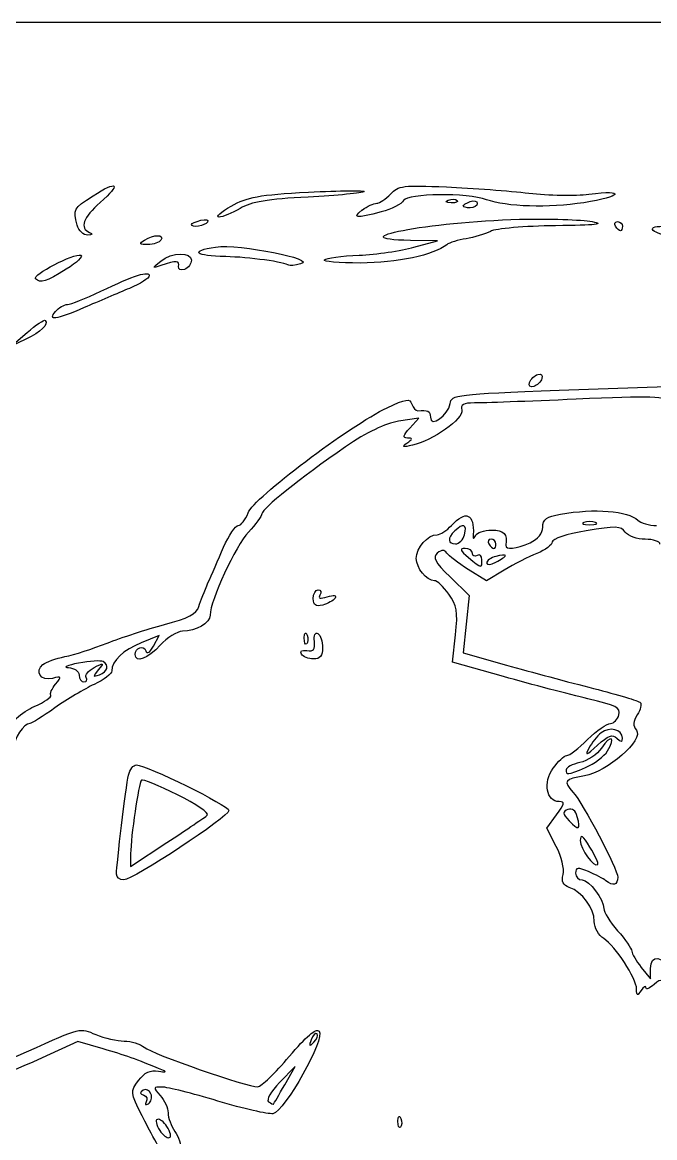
# Model space of a CAD drawing. Extents: x 59 to 440, y 155 to 814.
# Drawn here: x 213.4 to 314.8, y 288.3 to 467.2 of the extents above; entities that cross this region are included whole.
import ezdxf

# ---------------------------------------------------------------- set-up
doc = ezdxf.new("R2010")
doc.units = 0
doc.layers.add('Layer_1', color=7, linetype='CONTINUOUS')

msp = doc.modelspace()

# ---------------------------------------------------------------- linework, layer by layer
at = {"layer": 'Layer_1', "color": 7}
for points in [[(125.144787, 467.199269), (436.955811, 467.199269), (436.955811, 155.388246), (125.144787, 155.388246)], [(281.715829, 438.685795)], [(284.11234, 437.733496)], [(222.183269, 434.67446)], [(308.547184, 434.490208)], [(232.987127, 432.275159)], [(256.149743, 428.225017)], [(261.835549, 429.103786)], [(215.487128, 426.080891)], [(218.702117, 420.83229)], [(294.779083, 409.43571)], [(305.351887, 386.992998)], [(284.330126, 385.027654)], [(289.375257, 383.551115)], [(290.878923, 381.662334)], [(258.142742, 365.882995)], [(223.612418, 362.105093)], [(303.756378, 347.693187)], [(304.455373, 334.928494)], [(228.478184, 330.582586)], [(260.660064, 304.94795)], [(255.465459, 296.807811)], [(236.746318, 289.794557)]]:
    msp.add_lwpolyline(points, close=True, dxfattribs=at)
for points in [[(246.896198, 437.720967), (246.896198, 437.720825)], [(267.903459, 437.097883), (267.903459, 437.097713)], [(240.505509, 434.773219), (240.505509, 434.773389)], [(276.218016, 431.128205), (279.977199, 432.175776), (275.654157, 432.225666)], [(238.446981, 428.056696), (238.446981, 428.056923)], [(213.955447, 416.366702), (211.559644, 415.233694), (214.144007, 417.464022)], [(299.527342, 408.17931), (316.819729, 408.812372), (331.856561, 402.061096)], [(275.536738, 402.118271), (276.969016, 403.703943), (273.721181, 403.208646)], [(290.693367, 379.345606), (287.873943, 377.629937), (284.929824, 379.45491)], [(287.119757, 381.010564), (287.119757, 381.010762)], [(282.003724, 378.247323), (285.054945, 375.251272), (284.576882, 370.669776), (284.098876, 366.088309), (291.061332, 364.119987)], [(260.05375, 374.760907), (260.053415, 374.761191)], [(234.405026, 367.155865), (235.32389, 368.841685), (232.463458, 367.683562)], [(290.596252, 362.27914), (282.419955, 364.603408), (282.886444, 368.985657)], [(258.608747, 368.478935), (258.609078, 368.478935)], [(308.774466, 352.393569), (308.774466, 352.395751)], [(243.041386, 340.040183), (243.042707, 340.040183)], [(299.040406, 335.036636), (297.511342, 337.979679), (299.104328, 340.095317)], [(302.4288, 339.791528), (302.428545, 339.791528)], [(230.746725, 333.882198), (230.730284, 331.829546), (236.557057, 335.643874)], [(312.684803, 315.638957), (314.15502, 313.79332), (314.172028, 315.454365)], [(226.32438, 302.568491), (222.290663, 303.742035), (216.55048, 301.12869)], [(255.465459, 296.807811), (257.163857, 299.760803), (254.661457, 297.176939)], [(234.003552, 295.350548), (234.003274, 295.350746)], [(273.64623, 290.96331), (273.645876, 290.96331)]]:
    msp.add_lwpolyline(points, dxfattribs=at)
for points in [[(224.732143, 439.386009), (228.620894, 441.912898), (229.30367, 441.26229), (225.869876, 438.301871)], [(259.268831, 439.957928), (264.419717, 440.231187), (268.443133, 440.267556), (268.209672, 440.038432)], [(272.461963, 439.66148), (273.700619, 441.005414), (274.522921, 441.109672), (281.412575, 440.796501)], [(281.412575, 440.796501), (285.585307, 440.606863), (291.551868, 440.157798), (294.671679, 439.798649)], [(304.29377, 439.64331), (310.338085, 440.404696), (309.621061, 439.231266), (303.45463, 438.270066)], [(222.183369, 434.67446), (221.484195, 437.236186), (221.517026, 437.296762), (224.732143, 439.386009)], [(225.869876, 438.301871), (223.139293, 435.947754), (222.498927, 434.157647), (224.152948, 433.502334)], [(246.896198, 437.720825), (249.440808, 439.19297), (251.344624, 439.537266), (259.268831, 439.957928)], [(259.220288, 439.179307), (252.772892, 438.846435), (250.075828, 438.39462), (248.311145, 437.352038)], [(268.209672, 440.038432), (267.976154, 439.809109), (263.931012, 439.422605), (259.220288, 439.179307)], [(270.23042, 438.181597), (270.707576, 438.181597), (271.711752, 438.847512), (272.461963, 439.66148)], [(274.55362, 438.612094), (274.228583, 438.056135), (272.609164, 437.23542), (270.955114, 436.788255)], [(287.871562, 438.75411), (284.745855, 439.882809), (275.237481, 439.781357), (274.55362, 438.612094)], [(282.170117, 438.239735), (281.294201, 438.275169), (281.116066, 438.449783), (281.715829, 438.685795)], [(281.715829, 438.68588), (282.258595, 438.899046), (282.907023, 438.872683), (283.156869, 438.627487)], [(283.156869, 438.627487), (283.406601, 438.382006), (282.962412, 438.207704), (282.170117, 438.239735)], [(284.11234, 437.733496), (284.11234, 437.893087), (284.619827, 438.214819), (285.240104, 438.448564)], [(285.240104, 438.448564), (285.860324, 438.682422), (286.367839, 438.551745), (286.367839, 438.158268)], [(303.45463, 438.270066), (297.784006, 437.386139), (291.083556, 437.594287), (287.871562, 438.75411)], [(294.671679, 439.798649), (297.791518, 439.439471), (302.121468, 439.36954), (304.29377, 439.64331)], [(244.927831, 435.974003), (244.356372, 435.976753), (245.242046, 436.763934), (246.896198, 437.720967)], [(248.311145, 437.352038), (247.021784, 436.590283), (245.499287, 435.97012), (244.927831, 435.974003)], [(270.955114, 436.788255), (266.955732, 435.707093), (266.141991, 435.789666), (267.903459, 437.097883)], [(267.903459, 437.097713), (268.706183, 437.693868), (269.753289, 438.181597), (270.23042, 438.181597)], [(285.240104, 437.443228), (284.619827, 437.443228), (284.11234, 437.573906), (284.11234, 437.733496)], [(286.367839, 438.158268), (286.367839, 437.765017), (285.860324, 437.443228), (285.240104, 437.443228)], [(240.505509, 434.773389), (240.505509, 434.928728), (241.182677, 435.230277), (242.010261, 435.442791)], [(243.093645, 435.159609), (242.688937, 434.516655), (240.505509, 434.190728), (240.505509, 434.773219)], [(242.010261, 435.442791), (242.837847, 435.655389), (243.325372, 435.52783), (243.093645, 435.159609)], [(275.654157, 432.225666), (263.710502, 432.363146), (278.575552, 435.234274), (293.134422, 435.601729)], [(293.134422, 435.601729), (297.889852, 435.721635), (303.133918, 435.558926), (304.787962, 435.239943)], [(304.787962, 435.239943), (307.00406, 434.812592), (305.457874, 434.637638), (298.91177, 434.575106)], [(308.547184, 434.490208), (308.291499, 434.896243), (308.440602, 435.228406), (308.878838, 435.228406)], [(308.878838, 435.228406), (309.316762, 435.228406), (309.675033, 434.896243), (309.675033, 434.490208)], [(223.864645, 433.071638), (223.189214, 433.038756), (222.432608, 433.760825), (222.183269, 434.67446)], [(224.152948, 433.502334), (224.749528, 433.265924), (224.644243, 433.108658), (223.864645, 433.071638)], [(232.987127, 432.275159), (234.468363, 433.215043), (236.210187, 433.215043), (235.618557, 432.275159)], [(288.470324, 433.671534), (287.613496, 433.22125), (285.859502, 432.691739), (284.572545, 432.494759)], [(298.91177, 434.575106), (294.023764, 434.52805), (289.32755, 434.121987), (288.470324, 433.671534)], [(309.343351, 433.751981), (309.1608, 433.751981), (308.802756, 434.084145), (308.547184, 434.490208)], [(309.675033, 434.490208), (309.675033, 434.084145), (309.525647, 433.751981), (309.343351, 433.751981)], [(318.116381, 432.707924), (314.396532, 433.286135), (313.103083, 434.491654), (316.209061, 434.485644)], [(233.506664, 431.548186), (232.167416, 431.55669), (232.070264, 431.69332), (232.987127, 432.275159)], [(235.618557, 432.275159), (235.363042, 431.869096), (234.412637, 431.542006), (233.506664, 431.548186)], [(246.019839, 429.618076), (241.053877, 429.712469), (240.15981, 430.551241), (244.383795, 431.153773)], [(244.383795, 431.153773), (248.194675, 431.697345), (260.845381, 429.18188), (258.029391, 428.44045)], [(267.411708, 429.851906), (270.187648, 429.977764), (274.150423, 430.552063), (276.218016, 431.128205)], [(281.474989, 431.525792), (279.418173, 429.867666), (273.454855, 428.604917), (267.634474, 428.595024)], [(284.572545, 432.494759), (283.285647, 432.297751), (281.891772, 431.861783), (281.474989, 431.525792)], [(215.487128, 426.080891), (214.878903, 426.678094), (221.664521, 430.198101), (222.743313, 429.845017)], [(222.743313, 429.845017), (223.205355, 429.693647), (222.153423, 428.683691), (220.405861, 427.600432)], [(235.57428, 428.892718), (237.384128, 430.340712), (240.505509, 430.428841), (240.505509, 429.031899)], [(256.149743, 428.225017), (255.618958, 428.725984), (249.628618, 429.549817), (246.019839, 429.618076)], [(261.835549, 429.103701), (262.126474, 429.389405), (264.635796, 429.726132), (267.411708, 429.851906)], [(220.405861, 427.600432), (217.131437, 425.570769), (216.275777, 425.306438), (215.487128, 426.080891)], [(235.618557, 428.209143), (234.135816, 427.731817), (234.135255, 427.741342), (235.57428, 428.892718)], [(238.446981, 428.056923), (238.633926, 428.991477), (238.13178, 429.018491), (235.618557, 428.209143)], [(239.386737, 427.582006), (238.740267, 427.338794), (238.34353, 427.538636), (238.446981, 428.056696)], [(240.505509, 429.031899), (240.505509, 428.466274), (240.002079, 427.813824), (239.386737, 427.582006)], [(258.029391, 428.44045), (257.122956, 428.201773), (256.277103, 428.104857), (256.149743, 428.225017)], [(267.634474, 428.595024), (264.154079, 428.589354), (261.544555, 428.817543), (261.835549, 429.103786)], [(225.955451, 424.063531), (231.335731, 426.660463), (233.738946, 427.422274), (233.738946, 426.530976)], [(233.738946, 426.530976), (233.738946, 426.159241), (232.301072, 425.255414), (230.543634, 424.522517)], [(220.596653, 421.939644), (221.123798, 421.939644), (223.53531, 422.895402), (225.955451, 424.063531)], [(230.543634, 424.522517), (228.786231, 423.789619), (225.531196, 422.410365), (223.31031, 421.457471)], [(223.31031, 421.457471), (218.622416, 419.446148), (217.389073, 419.278791), (218.702117, 420.83229)], [(218.702117, 420.83229), (219.216898, 421.441342), (220.069443, 421.939644), (220.596653, 421.939644)], [(217.038716, 419.389654), (217.648318, 418.791005), (216.312579, 417.481427), (213.955447, 416.366702)], [(214.144007, 417.464022), (215.565449, 418.690658), (216.868062, 419.557181), (217.038716, 419.389654)], [(294.779083, 409.43571), (294.960217, 409.968652), (295.552035, 410.550009), (296.094813, 410.727657)], [(296.752706, 410.081669), (296.571572, 409.548756), (295.979613, 408.967427), (295.436976, 408.789751)], [(296.094813, 410.727657), (296.658652, 410.911909), (296.940643, 410.635247), (296.752706, 410.081669)], [(282.015947, 406.043632), (282.225824, 407.483717), (282.953795, 407.572526), (299.527342, 408.17931)], [(295.436976, 408.789751), (294.87308, 408.605499), (294.591118, 408.881877), (294.779083, 409.43571)], [(271.899612, 405.38795), (274.937652, 406.82812), (275.528758, 406.914123), (275.873743, 405.966416)], [(285.909335, 406.152454), (284.130198, 406.166627), (283.647033, 405.889115), (283.886844, 404.988633)], [(302.224904, 406.748665), (294.537005, 406.410265), (287.194961, 406.141965), (285.909335, 406.152454)], [(318.013512, 406.208013), (316.442381, 407.210995), (314.353786, 407.282485), (302.224904, 406.748665)], [(249.590982, 388.536491), (250.419847, 390.826828), (265.984282, 402.583861), (271.899612, 405.38795)], [(275.873743, 405.966416), (276.096603, 405.354076), (276.519546, 404.877685), (276.813519, 404.907732)], [(283.886844, 404.988633), (284.244746, 403.644586), (279.174078, 400.046967), (275.955531, 399.361294)], [(276.813519, 404.907732), (278.432969, 405.073276), (278.851742, 404.855575), (278.851742, 403.848709)], [(278.851742, 403.848709), (278.851742, 402.142649), (281.739158, 404.145524), (282.015947, 406.043632)], [(273.721181, 403.208646), (271.608695, 402.886517), (268.646553, 401.453575), (265.247101, 399.109465)], [(275.160861, 400.521232), (274.367911, 400.529735), (274.461681, 400.928003), (275.536738, 402.118271)], [(265.247101, 399.109465), (257.925512, 394.060706), (251.859963, 389.2176), (251.817914, 388.386709)], [(275.955531, 399.361294), (274.409269, 399.03205), (274.214965, 399.113263), (275.089683, 399.723307)], [(275.089683, 399.723307), (276.011719, 400.36646), (276.02475, 400.511991), (275.160861, 400.521232)], [(248.02306, 386.50629), (248.481326, 386.50629), (249.186934, 387.419868), (249.590982, 388.536491)], [(251.817914, 388.386709), (251.801473, 388.000035), (250.81689, 386.671209), (249.636881, 385.433773)], [(282.232162, 386.505354), (284.529373, 388.99783), (285.931304, 388.405474), (285.726359, 385.028901)], [(296.887181, 386.240655), (296.89285, 387.484384), (297.493512, 387.927099), (299.712444, 388.319357)], [(299.712444, 388.319357), (305.170809, 389.284413), (310.587846, 388.85726), (312.132983, 387.340016)], [(245.666815, 382.999691), (246.504467, 384.928328), (247.564792, 386.50629), (248.02306, 386.50629)], [(279.913805, 385.028901), (280.4404, 385.028901), (281.483728, 385.693313), (282.232162, 386.505354)], [(284.330183, 385.027654), (284.772983, 386.690428), (284.106246, 386.941039), (282.759026, 385.618195)], [(303.472233, 386.992998), (302.955335, 386.788337), (303.378406, 386.620696), (304.41206, 386.620696)], [(305.351887, 386.992998), (304.834961, 387.19766), (303.989159, 387.19766), (303.472233, 386.992998)], [(310.125742, 385.427509), (309.388479, 386.417509), (308.586076, 386.445458), (303.840198, 385.646343)], [(304.41206, 386.620696), (305.445827, 386.620696), (305.868756, 386.78794), (305.351887, 386.992998)], [(312.132983, 387.340016), (312.600246, 386.881313), (313.953931, 386.50595), (315.141307, 386.50595)], [(249.636881, 385.433773), (247.598552, 383.296195), (243.512093, 374.418935), (243.512093, 372.128485)], [(276.593318, 381.232233), (276.593318, 382.893165), (278.461162, 385.028901), (279.913805, 385.028901)], [(282.759026, 385.618195), (281.558018, 384.438954), (281.617203, 383.551115), (282.89679, 383.551115)], [(282.89679, 383.551115), (283.468847, 383.551115), (284.113814, 384.215528), (284.330126, 385.027654)], [(285.726359, 385.028901), (285.681005, 384.28577), (285.796091, 384.225052), (286.075871, 384.844932)], [(286.075871, 384.844932), (286.30491, 385.352504), (287.479361, 385.767751), (288.685446, 385.767751)], [(288.685446, 385.767751), (290.639622, 385.767751), (291.250006, 385.125987), (290.967392, 383.368479)], [(294.857717, 383.73755), (296.127496, 384.316611), (296.883496, 385.249096), (296.887181, 386.240655)], [(303.840198, 385.646343), (300.703238, 385.118192), (298.399748, 384.362986), (298.399748, 383.862784)], [(313.331471, 384.292602), (312.033118, 384.292602), (310.590567, 384.803263), (310.125742, 385.427509)], [(243.161232, 377.278328), (243.701663, 378.496432), (244.829129, 381.071055), (245.666815, 382.999691)], [(284.404961, 382.812633), (283.482624, 382.812633), (283.617014, 382.466523), (284.9688, 381.360671)], [(285.616006, 382.030809), (285.616006, 382.460797), (285.071074, 382.812633), (284.404961, 382.812633)], [(288.579033, 384.289342), (288.141137, 384.289342), (287.991921, 383.957348), (288.24738, 383.551115)], [(288.24738, 383.551115), (288.503065, 383.14508), (288.86125, 382.812917), (289.043603, 382.812917)], [(289.375228, 383.551115), (289.375228, 383.957206), (289.016929, 384.289342), (288.579033, 384.289342)], [(289.043603, 382.812917), (289.225871, 382.812917), (289.375257, 383.145279), (289.375257, 383.551115)], [(290.967392, 383.368479), (290.833313, 382.53532), (292.585833, 382.701543), (294.857717, 383.73755)], [(298.399748, 383.862784), (298.399748, 383.385657), (297.300189, 382.560094), (295.956255, 382.02823)], [(315.692135, 383.510778), (315.692107, 383.940765), (314.629795, 384.292602), (313.331471, 384.292602)], [(279.495811, 377.64652), (278.230615, 377.64652), (276.593318, 379.669181), (276.593318, 381.232233)], [(279.962963, 382.066838), (279.14802, 381.402737), (279.542951, 380.663546), (282.003724, 378.247323)], [(281.479609, 382.083846), (281.116131, 382.661235), (280.688709, 382.655764), (279.962963, 382.066838)], [(284.929824, 379.45491), (283.310478, 380.458602), (281.757898, 381.641669), (281.479609, 382.083846)], [(284.9688, 381.360671), (287.136397, 379.587657), (287.119757, 379.590378), (287.119757, 381.010564)], [(286.367839, 381.705449), (285.954321, 381.454583), (285.616006, 381.601134), (285.616006, 382.030809)], [(287.119757, 381.010762), (287.119757, 381.643795), (286.781216, 381.956372), (286.367839, 381.705449)], [(289.375228, 381.550082), (288.548192, 381.33805), (287.871562, 380.858854), (287.871562, 380.485871)], [(290.878923, 381.662334), (290.878923, 381.813137), (290.202265, 381.76268), (289.375228, 381.550082)], [(289.375228, 380.598123), (290.202265, 381.032702), (290.878923, 381.511616), (290.878923, 381.662334)], [(295.956255, 382.02823), (294.61235, 381.496365), (292.244032, 380.289175), (290.693367, 379.345606)], [(287.871562, 380.485871), (287.871562, 380.111216), (288.544479, 380.161474), (289.375228, 380.598123)], [(281.80154, 375.507184), (280.948283, 376.683789), (279.910664, 377.64652), (279.495811, 377.64652)], [(241.702532, 373.507654), (241.964595, 374.363433), (242.620903, 376.060252), (243.161232, 377.278328)], [(260.053415, 374.761191), (260.053415, 375.535219), (260.411743, 376.168564), (260.849611, 376.168564)], [(260.849611, 376.168564), (261.287544, 376.168564), (261.414312, 375.800769), (261.131686, 375.35125)], [(261.569129, 373.742674), (260.441169, 373.453058), (260.05375, 373.713194), (260.05375, 374.760907)], [(261.131686, 375.35125), (260.781231, 374.794469), (261.154647, 374.701975), (262.309269, 375.060954)], [(263.542842, 374.859978), (263.290615, 374.459499), (262.402614, 373.956661), (261.569129, 373.742674)], [(262.309269, 375.060954), (263.356016, 375.386995), (263.826454, 375.31097), (263.542842, 374.859978)], [(282.886444, 368.985657), (283.280828, 372.691162), (283.113215, 373.698198), (281.80154, 375.507184)], [(236.168062, 370.609852), (239.991015, 371.62406), (241.342597, 372.331729), (241.702532, 373.507654)], [(243.512093, 372.128485), (243.512093, 370.857317), (241.233058, 369.526479), (239.056282, 369.526479)], [(226.974665, 367.636677), (229.248984, 368.533843), (233.386016, 369.871795), (236.168062, 370.609852)], [(239.056282, 369.526479), (238.205217, 369.526479), (236.604626, 368.529874), (235.499267, 367.311742)], [(258.609078, 368.478935), (258.645135, 369.338939), (258.823236, 369.513865), (259.063311, 368.924939)], [(259.063311, 368.924939), (259.280444, 368.392082), (259.253544, 367.755335), (259.003613, 367.509997)], [(260.242466, 367.906592), (260.134892, 368.889619), (260.373314, 369.417798), (260.806416, 369.154998)], [(260.806416, 369.154998), (261.219254, 368.904416), (261.557084, 367.88845), (261.557084, 366.897373)], [(220.208105, 365.466132), (221.655424, 365.762636), (224.700352, 366.739455), (226.974665, 367.636677)], [(232.463458, 367.683562), (229.546185, 366.502365), (227.723411, 364.776066), (227.723411, 363.194419)], [(231.482636, 365.791663), (231.482636, 366.92022), (232.830414, 367.401855), (233.172014, 366.395499)], [(235.499267, 367.311742), (233.548481, 365.161946), (231.482636, 364.380123), (231.482636, 365.791663)], [(233.172014, 366.395499), (233.366187, 365.82412), (233.837734, 366.114586), (234.405026, 367.155865)], [(259.003613, 367.509997), (258.754022, 367.2648), (258.576146, 367.700769), (258.608747, 368.478935)], [(259.038153, 366.43663), (260.098152, 366.258047), (260.384848, 366.608409), (260.242466, 367.906592)], [(261.557084, 366.897373), (261.557084, 365.605767), (261.143751, 365.095361), (260.097792, 365.095361)], [(216.681557, 364.219909), (217.173866, 364.60868), (218.760814, 365.169515), (220.208105, 365.466132)], [(258.142742, 365.882995), (257.845255, 366.355729), (258.203432, 366.577087), (259.038153, 366.43663)], [(260.097792, 365.095361), (259.29517, 365.095361), (258.41537, 365.449776), (258.142742, 365.882995)], [(218.189126, 361.984847), (216.328836, 361.514409), (215.260804, 363.097786), (216.681557, 364.219909)], [(222.37937, 364.417002), (220.563621, 364.066838), (219.839287, 363.744), (220.769697, 363.699524)], [(220.769697, 363.699524), (221.73556, 363.652753), (222.461303, 363.14348), (222.461303, 362.511213)], [(226.326535, 364.661632), (225.971254, 364.877065), (224.195026, 364.766797), (222.37937, 364.417002)], [(223.612421, 362.105093), (223.369719, 362.490718), (223.941657, 363.209528), (224.883743, 363.702416)], [(225.550349, 363.353414), (224.637126, 362.266554), (224.661036, 362.167427), (225.738286, 362.57332)], [(224.883743, 363.702416), (226.446514, 364.520098), (226.504896, 364.489512), (225.550349, 363.353414)], [(227.723411, 363.194419), (227.723411, 362.709241), (226.454681, 361.731061), (224.903979, 361.020586)], [(225.738286, 362.57332), (227.080287, 363.078964), (227.350945, 364.039909), (226.326535, 364.661632)], [(291.061332, 364.119987), (294.890683, 363.037465), (301.183143, 361.346485), (305.044554, 360.362268)], [(218.704399, 361.051569), (219.742554, 362.293228), (219.701622, 362.367411), (218.189126, 361.984847)], [(222.461303, 362.511213), (222.461303, 361.902161), (222.819602, 361.403858), (223.257532, 361.403858)], [(223.257532, 361.403858), (223.695434, 361.403858), (223.855163, 361.719354), (223.612418, 362.105093)], [(304.12148, 358.715707), (301.1796, 359.397298), (295.093304, 361.0008), (290.596252, 362.27914)], [(217.95258, 359.26251), (217.745963, 359.504872), (218.084108, 360.309713), (218.704399, 361.051569)], [(224.903979, 361.020586), (223.35334, 360.310139), (220.516784, 358.61125), (218.600569, 357.245235)], [(305.044554, 360.362268), (308.90588, 359.37805), (312.276387, 358.365487), (312.534425, 358.112069)], [(215.283073, 357.469739), (216.958085, 358.213663), (218.159345, 359.020432), (217.95258, 359.26251)], [(309.108784, 356.118775), (309.414813, 357.26777), (308.647672, 357.6672), (304.12148, 358.715707)], [(312.534425, 358.112069), (312.792378, 357.858935), (312.57411, 356.975943), (312.049219, 356.15058)], [(209.728202, 352.506189), (211.350572, 354.84069), (213.314278, 356.595335), (215.283073, 357.469739)], [(218.600569, 357.245235), (216.684354, 355.879247), (214.860858, 354.761632), (214.54835, 354.761632)], [(307.732082, 354.761008), (308.290337, 354.761008), (308.909849, 355.372016), (309.108784, 356.118775)], [(312.049219, 356.15058), (311.363263, 355.071997), (311.32148, 354.381477), (311.900967, 353.695975)], [(214.54835, 354.761632), (213.635061, 354.761632), (211.984651, 352.291663), (211.958643, 350.885849)], [(304.085679, 352.1772), (305.532964, 353.598293), (307.173855, 354.761008), (307.732082, 354.761008)], [(309.67492, 352.418428), (309.67492, 353.797625), (307.549389, 354.306076), (306.241058, 353.23988)], [(311.900967, 353.695975), (313.182454, 352.179751), (307.216545, 346.919357), (303.565436, 346.346135)], [(306.241058, 353.23988), (305.603433, 352.720346), (304.71806, 351.603468), (304.273559, 350.757978)], [(305.66965, 351.249335), (307.381776, 352.824803), (308.075046, 353.080318), (308.774466, 352.393569)], [(307.283556, 350.348939), (308.696372, 352.630318), (307.792772, 353.052624), (306.296419, 350.81022)], [(308.774466, 352.395751), (309.473858, 351.708945), (309.67492, 351.714501), (309.67492, 352.418428)], [(300.728523, 349.593335), (301.127641, 349.593335), (302.638394, 350.75605), (304.085679, 352.1772)], [(306.296419, 350.81022), (305.612731, 349.785638), (304.0632, 348.733757), (302.853118, 348.472772)], [(304.273559, 350.757978), (303.62726, 349.528706), (303.906869, 349.627124), (305.66965, 351.249335)], [(298.541537, 347.563191), (299.345244, 348.679729), (300.329376, 349.593335), (300.728523, 349.593335)], [(303.756378, 347.693187), (305.150797, 348.272901), (306.737972, 349.467987), (307.283556, 350.348939)], [(230.394237, 346.454787), (230.595951, 347.368365), (231.176721, 348.111524), (231.685696, 348.106309)], [(231.685696, 348.106309), (233.307802, 348.089301), (246.52029, 341.565761), (246.52029, 340.781528)], [(299.52275, 342.210926), (297.465392, 342.210926), (296.90178, 345.285099), (298.541537, 347.563191)], [(302.853118, 348.472772), (301.64298, 348.211984), (300.652866, 347.692479), (300.652866, 347.318731)], [(300.652866, 347.318731), (300.652866, 346.43571), (300.763701, 346.449118), (303.756378, 347.693187)], [(228.478184, 330.582586), (228.481019, 332.094302), (229.998319, 344.658274), (230.394237, 346.454787)], [(232.488255, 345.657345), (232.045963, 345.223077), (230.766568, 336.572419), (230.746725, 333.882198)], [(238.266652, 343.309011), (235.27817, 344.786769), (232.677899, 345.843524), (232.488255, 345.657345)], [(303.565436, 346.346135), (300.380712, 345.846019), (300.130129, 345.495146), (301.711408, 343.750025)], [(301.711408, 343.750025), (303.358819, 341.931969), (308.925581, 331.393408), (308.925581, 330.092731)], [(243.042707, 340.040183), (243.404447, 340.360299), (241.255162, 341.831225), (238.266652, 343.309011)], [(299.104328, 340.095317), (300.4164, 341.837943), (300.490214, 342.210926), (299.52275, 342.210926)], [(246.52029, 340.781528), (246.52029, 339.795156), (231.126934, 329.659824), (229.628906, 329.659824)], [(236.557057, 335.643874), (239.761715, 337.741739), (242.679711, 339.720123), (243.041386, 340.040183)], [(300.922214, 340.960025), (300.006822, 340.615134), (300.037465, 340.332293), (301.117238, 339.160989)], [(302.428545, 339.791528), (302.163789, 340.784844), (301.606016, 341.217694), (300.922214, 340.960025)], [(301.117238, 339.160989), (302.647351, 337.50085), (302.994454, 337.667726), (302.4288, 339.791528)], [(304.455373, 334.928494), (303.309241, 336.774557), (302.913269, 337.047364), (302.911228, 335.992677)], [(300.149717, 330.517077), (300.385843, 331.403641), (299.899984, 333.3816), (299.040406, 335.036636)], [(302.911228, 335.992677), (302.908394, 334.609087), (305.112472, 331.577632), (305.701058, 332.155587)], [(305.701058, 332.155587), (305.863767, 332.314894), (305.303131, 333.563102), (304.455373, 334.928494)], [(304.226589, 330.985757), (302.507178, 331.70315), (302.158998, 331.664598), (302.158998, 330.757002)], [(307.008425, 329.525065), (306.615543, 329.853997), (305.363735, 330.511323), (304.226589, 330.985757)], [(229.628906, 329.659824), (228.994869, 329.659824), (228.477036, 330.075071), (228.478184, 330.582586)], [(301.130844, 328.455439), (300.143367, 328.797383), (299.853751, 329.405924), (300.149717, 330.517077)], [(302.158998, 330.757002), (302.158998, 330.15668), (302.62765, 329.665493), (303.200334, 329.665493)], [(303.200334, 329.665493), (304.352306, 329.665493), (306.670054, 326.582135), (306.670054, 325.049584)], [(308.925581, 330.092731), (308.925581, 328.821307), (308.130265, 328.585805), (307.008425, 329.525065)], [(305.146602, 323.009717), (305.129594, 325.122463), (303.197414, 327.73989), (301.130844, 328.455439)], [(306.670054, 325.049584), (306.670054, 324.512447), (307.671335, 322.922778), (308.895052, 321.516964)], [(306.658035, 320.240523), (305.822211, 320.753083), (305.155928, 321.973795), (305.146602, 323.009717)], [(311.941417, 312.142337), (311.924409, 313.886636), (308.529241, 319.093058), (306.658035, 320.240523)], [(308.895052, 321.516964), (310.118797, 320.111206), (311.14131, 318.6288), (311.167304, 318.222794)], [(311.167304, 318.222794), (311.189981, 317.816759), (311.876164, 316.653987), (312.684803, 315.638957)], [(314.172028, 315.454365), (314.191871, 317.837962), (316.190438, 317.52411), (317.561357, 314.921083)], [(317.742094, 311.08646), (316.194917, 313.859934), (315.988554, 313.98463), (314.756759, 312.89006)], [(312.681685, 311.943061), (312.060586, 310.999294), (311.951197, 311.028718), (311.941417, 312.142337)], [(313.422038, 312.382318), (313.416369, 312.749773), (313.082476, 312.552113), (312.681685, 311.943061)], [(314.756759, 312.89006), (314.028992, 312.243335), (313.428359, 312.014891), (313.422038, 312.382318)], [(214.060833, 302.098847), (223.108503, 306.108057), (222.486273, 305.953597), (225.165886, 304.854265)], [(256.201342, 301.345795), (258.910671, 304.568532), (260.490402, 305.90674), (260.997605, 305.408721)], [(225.165886, 304.854265), (226.547708, 304.287307), (228.592919, 303.823474), (229.710779, 303.823474)], [(260.997605, 305.408721), (262.095814, 304.330337), (255.433552, 292.445887), (253.575323, 292.168517)], [(260.660064, 304.94795), (260.428161, 305.175005), (260.008152, 304.765398), (259.725818, 304.037518)], [(260.146729, 303.624227), (260.660526, 304.125024), (260.891527, 304.720696), (260.660064, 304.94795)], [(235.996903, 299.110167), (231.535225, 300.942794), (229.889171, 301.531351), (226.32438, 302.568491)], [(229.710779, 303.823474), (230.828698, 303.823474), (232.277462, 303.372057), (232.930259, 302.820321)], [(232.930259, 302.820321), (234.224277, 301.726687), (249.536228, 296.410224), (251.160137, 296.490728)], [(259.725818, 304.037518), (259.317831, 302.985383), (259.40406, 302.900598), (260.146729, 303.624227)], [(216.55048, 301.12869), (208.386774, 297.412072), (203.055168, 295.531115), (202.1835, 296.060088)], [(202.714744, 298.34932), (204.034051, 297.938183), (206.540912, 298.766608), (214.060833, 302.098847)], [(251.160137, 296.490728), (251.710866, 296.516239), (253.979376, 298.7028), (256.201342, 301.345795)], [(232.002643, 297.485235), (232.991563, 298.801389), (233.881072, 299.209521), (235.245019, 298.97297)], [(235.245019, 298.97297), (236.278877, 298.793537), (236.617166, 298.855616), (235.996903, 299.110167)], [(232.605292, 291.811436), (230.684122, 295.58469), (230.67051, 295.712476), (232.002643, 297.485235)], [(254.661457, 297.176939), (253.238179, 295.707317), (252.473927, 294.371632), (252.889132, 294.07955)], [(232.757436, 295.930148), (232.178502, 295.57885), (232.203328, 295.341789), (232.841058, 295.133131)], [(234.003274, 295.350746), (233.77106, 295.944406), (233.210585, 296.205194), (232.757436, 295.930148)], [(233.590221, 293.764252), (234.049538, 294.042614), (234.235542, 294.756832), (234.003552, 295.350548)], [(235.787839, 296.441036), (234.355411, 296.441036), (234.337731, 296.356847), (235.50446, 295.091008)], [(244.734585, 294.198718), (240.654095, 295.431959), (236.628085, 296.441036), (235.787839, 296.441036)], [(253.693134, 293.710422), (253.733811, 293.790359), (254.531279, 295.183701), (255.465459, 296.807811)], [(232.841058, 295.133131), (233.340163, 294.969855), (233.524981, 294.480935), (233.251702, 294.046866)], [(233.251702, 294.046866), (232.965054, 293.591424), (233.108354, 293.471972), (233.590221, 293.764252)], [(235.50446, 295.091008), (236.188811, 294.348472), (236.748722, 293.093546), (236.748722, 292.302312)], [(253.575323, 292.168517), (252.793332, 292.051729), (248.814975, 292.965392), (244.734585, 294.198718)], [(252.889132, 294.07955), (253.290691, 293.796935), (253.652494, 293.631024), (253.693134, 293.710422)], [(236.656885, 284.236753), (235.509511, 286.279739), (233.686278, 289.688343), (232.605292, 291.811436)], [(236.748722, 292.302312), (236.748722, 291.511049), (237.239099, 290.176271), (237.838467, 289.336025)], [(273.645876, 290.96331), (273.681933, 291.823313), (273.860033, 291.998239), (274.100176, 291.409313)], [(235.189743, 291.271011), (234.706122, 291.271011), (234.725014, 290.74422), (235.242553, 289.794557)], [(236.746318, 289.794557), (236.303731, 290.60657), (235.603242, 291.271011), (235.189743, 291.271011)], [(235.242553, 289.794557), (235.685177, 288.982488), (236.385629, 288.318019), (236.799128, 288.318019)], [(236.799128, 288.318019), (237.282718, 288.318019), (237.263856, 288.844866), (236.746318, 289.794557)], [(274.04113, 289.994372), (273.79154, 289.749175), (273.613561, 290.18486), (273.64623, 290.96331)], [(274.100176, 291.409313), (274.31731, 290.876457), (274.290409, 290.239682), (274.04113, 289.994372)], [(237.838467, 289.336025), (238.437774, 288.495836), (238.878916, 287.166501), (238.818733, 286.381871)]]:
    msp.add_open_spline(points, degree=3, dxfattribs=at)

doc.saveas('drawing.dxf')
